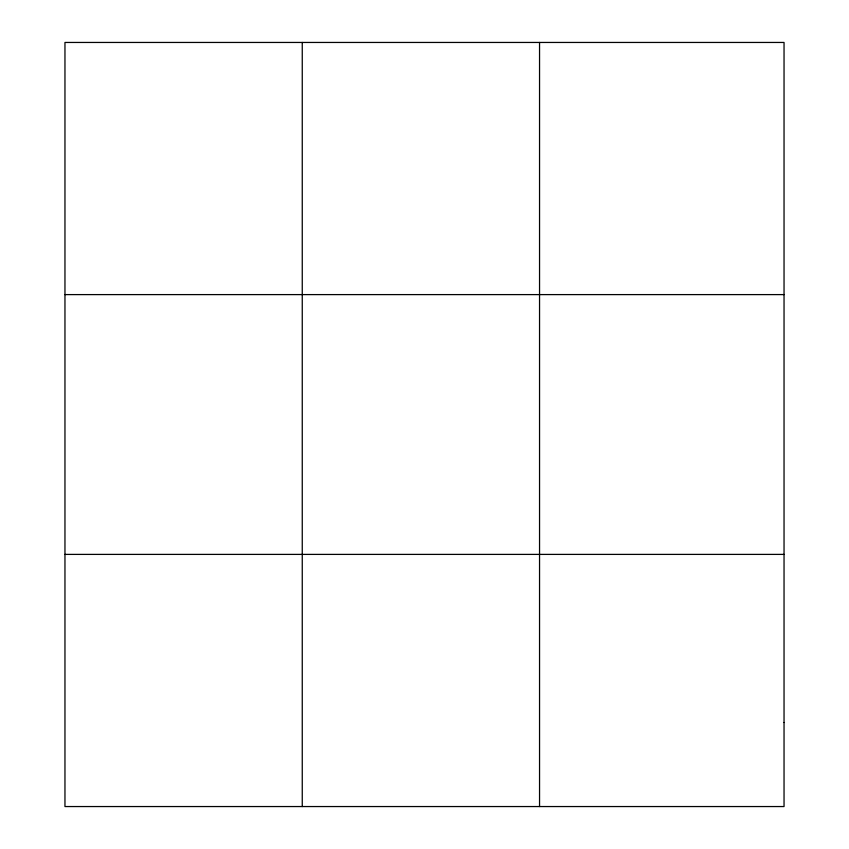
<?xml version="1.0" encoding="UTF-8"?>
<svg xmlns="http://www.w3.org/2000/svg" width="849" height="849" viewBox="0 0 849 849"><rect width="100%" height="100%" fill="white"/><g stroke="black" fill="none" stroke-linecap="round" stroke-linejoin="round"><path stroke-width="1.27" d="M302.255 42.45L302.255 806.55M539.55 42.45L539.55 806.55M64.959 294.603L784.041 294.603M64.959 554.397L784.041 554.397M784.041 722.499L784.041 806.55L64.959 806.55L64.959 42.45L784.041 42.45L784.041 722.499"/></g></svg>
